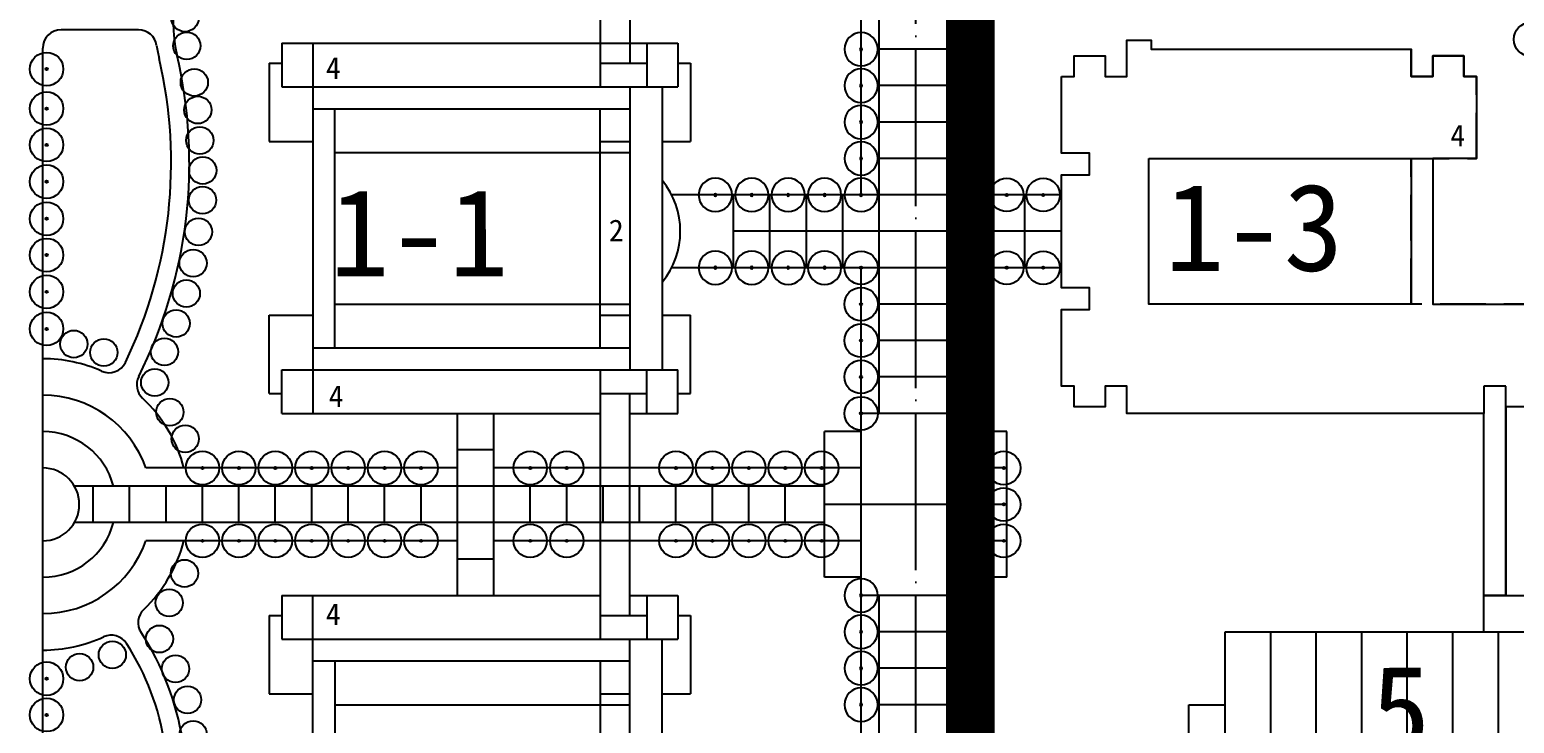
# Model space of a CAD drawing. Extents: x 38883873 to 41204444, y -39183004 to -36939090.
# Drawn here: x 39435874 to 39680428, y -38087413 to -37973120 of the extents above; entities that cross this region are included whole.
import ezdxf

# ---------------------------------------------------------------- set-up
doc = ezdxf.new("R2010")
doc.units = 0
doc.header["$LTSCALE"] = 1000
doc.header["$MEASUREMENT"] = 0
doc.linetypes.add('CENT', pattern=[15, 13, -1, 0, -1])
doc.linetypes.add('DASH', pattern=[0.35, 0.25, -0.1])
doc.layers.get('0').update_dxf_attribs({"linetype": 'CONTINUOUS'})
for name, color, linetype in [('1-CEG', 220, 'CONTINUOUS'), ('A-FACE', 4, 'CONTINUOUS'), ('PUB_TEXT', 4, 'CONTINUOUS'), ('TREE1', 62, 'CONTINUOUS'), ('人行道', 251, 'CONTINUOUS'), ('立面1', 131, 'CONTINUOUS'), ('等高线', 250, 'DASH'), ('范围', 7, 'CONTINUOUS'), ('道路中心线', 5, 'CENT')]:
    doc.layers.add(name, color=color, linetype=linetype)
doc.styles.add('-黑体', font='SIMHEI.TTF')

# ---------------------------------------------------------------- blocks, each defined once
blk = doc.blocks.new('syeh')
at = {"layer": '立面1', "linetype": 'Continuous'}
for p, q in [((722393, 881461), (718793, 881461)), ((718793, 881461), (718793, 876961)), ((722393, 878061), (722393, 881461)), ((722393, 846961), (722393, 878061)), ((718793, 840961), (718793, 876961)), ((718793, 846961), (743606, 846961)), ((676174, 840961), (736174, 840961)), ((676174, 798961), (676174, 840961)), ((683674, 786753), (683674, 840961)), ((691174, 798961), (691174, 840961)), ((698674, 798961), (698674, 840961)), ((706174, 798961), (706174, 840961)), ((713674, 786753), (713674, 840961)), ((721174, 798961), (721174, 840961)), ((728674, 798961), (728674, 840961)), ((736174, 798961), (736174, 840961)), ((670174, 828961), (676174, 828961)), ((670174, 792753), (670174, 828961)), ((764780, 810384), (747061, 792753)), ((676174, 798961), (736174, 798961)), ((683674, 792753), (670174, 792753)), ((747061, 792753), (713674, 792753)), ((713674, 786753), (683674, 786753))]:
    blk.add_line(p, q, dxfattribs=at)
blk.add_arc((1139316, 1051616), 445500, 207.34732, 212.7848, dxfattribs=at)
blk = doc.blocks.new('lsk')
at = {"layer": '立面1', "linetype": 'DASH', "ltscale": 30}
for p, q in [((659993, 932461), (659993, 938461)), ((659993, 938461), (663993, 938461)), ((663993, 938461), (663993, 936961)), ((663993, 936961), (706793, 936961)), ((706793, 932461), (706793, 936961)), ((651293, 932461), (651293, 935861)), ((651293, 935861), (656393, 935861)), ((656393, 935861), (656393, 932461)), ((715493, 935861), (710393, 935861)), ((710393, 935861), (710393, 932461)), ((715493, 932461), (715493, 935861)), ((649193, 919861), (649193, 932461)), ((649193, 932461), (651293, 932461)), ((656393, 932461), (659993, 932461)), ((710393, 932461), (706793, 932461)), ((717593, 932461), (715493, 932461)), ((717593, 918961), (717593, 932461)), ((653843, 919861), (649193, 919861)), ((653843, 916261), (653843, 919861)), ((663593, 894961), (663593, 918961)), ((663593, 918961), (717593, 918961)), ((706793, 894961), (706793, 918961)), ((710393, 918961), (710393, 894961)), ((649193, 897661), (649193, 916261)), ((649193, 916261), (653843, 916261)), ((653843, 897661), (649193, 897661)), ((653843, 894061), (653843, 897661)), ((649193, 881461), (649193, 894061)), ((649193, 894061), (653843, 894061)), ((729593, 894961), (663593, 894961)), ((729593, 894961), (729593, 881461)), ((651293, 881461), (649193, 881461)), ((651293, 878061), (651293, 881461)), ((659993, 881461), (656393, 881461)), ((656393, 881461), (656393, 878061)), ((659993, 876961), (659993, 881461)), ((729593, 881461), (727493, 881461)), ((727493, 881461), (727493, 878061)), ((656393, 878061), (651293, 878061)), ((727493, 878061), (722393, 878061)), ((718793, 876961), (659993, 876961))]:
    blk.add_line(p, q, dxfattribs=at)
blk = doc.blocks.new('sdji')
at = {"linetype": 'Continuous', "ltscale": 10}
for radius in [2750, 184]:
    blk.add_circle((512091, 867961), radius, dxfattribs=at)
blk = doc.blocks.new('sij')
at = {"layer": 'TREE1', "linetype": 'Continuous', "ltscale": 10}
blk.add_circle((327690, 1006813), 2250, dxfattribs=at)

msp = doc.modelspace()

# ---------------------------------------------------------------- linework, layer by layer
at = {"layer": 'A-FACE'}
msp.add_arc((40095923, -37861705), 424500, 181.97209, 225, dxfattribs=at)
at = {"layer": '人行道'}
for p, q in [((39575820, -38036341), (39575820, -37947341)), ((39587820, -38036341), (39587820, -37947341)), ((39572820, -38000341), (39572820, -37958341)), ((39590820, -38000341), (39590820, -37958341)), ((39438047, -38118896), (39438047, -37976148)), ((39587820, -37976341), (39575820, -37976341)), ((39587820, -37982341), (39575820, -37982341)), ((39587820, -37988341), (39575820, -37988341)), ((39587820, -37994341), (39575820, -37994341)), ((39605820, -38000341), (39541622, -38000341)), ((39551820, -38012341), (39551820, -38000341)), ((39557820, -38012341), (39557820, -38000341)), ((39563820, -38012341), (39563820, -38000341)), ((39569820, -38012341), (39569820, -38000341)), ((39593820, -38012341), (39593820, -38000341)), ((39599820, -38012341), (39599820, -38000341)), ((39605820, -38012341), (39605820, -38000341)), ((39605820, -38006341), (39551820, -38006341)), ((39605820, -38012341), (39541622, -38012341)), ((39572820, -38090341), (39572820, -38012341)), ((39590820, -38090341), (39590820, -38012341)), ((39587820, -38018341), (39575820, -38018341)), ((39587820, -38024341), (39575820, -38024341)), ((39438047, -38039341), (39438047, -38027341)), ((39587820, -38030341), (39575820, -38030341)), ((39506334, -38066341), (39506334, -38036341)), ((39512334, -38066341), (39512334, -38036341)), ((39590820, -38036341), (39572820, -38036341)), ((39566820, -38063341), (39566820, -38039341)), ((39572820, -38039341), (39566820, -38039341)), ((39596820, -38039341), (39590820, -38039341)), ((39596820, -38063341), (39596820, -38039341)), ((39512334, -38042341), (39506334, -38042341)), ((39438047, -38057341), (39438047, -38045341)), ((39506334, -38045341), (39455017, -38045341)), ((39566820, -38045341), (39512334, -38045341)), ((39572820, -38045341), (39566820, -38045341)), ((39596820, -38045341), (39590820, -38045341)), ((39566820, -38048341), (39443243, -38048341)), ((39446334, -38054341), (39446334, -38048341)), ((39452334, -38054341), (39452334, -38048341)), ((39458334, -38054341), (39458334, -38048341)), ((39464334, -38054341), (39464334, -38048341)), ((39470334, -38054341), (39470334, -38048341)), ((39476334, -38054341), (39476334, -38048341)), ((39482334, -38054341), (39482334, -38048341)), ((39488334, -38054341), (39488334, -38048341)), ((39494334, -38054341), (39494334, -38048341)), ((39500334, -38054341), (39500334, -38048341)), ((39518334, -38054341), (39518334, -38048341)), ((39524334, -38054341), (39524334, -38048341)), ((39530334, -38054341), (39530334, -38048341)), ((39536334, -38054341), (39536334, -38048341)), ((39542334, -38054341), (39542334, -38048341)), ((39548334, -38054341), (39548334, -38048341)), ((39554334, -38054341), (39554334, -38048341)), ((39560334, -38054341), (39560334, -38048341)), ((39596820, -38051341), (39566820, -38051341)), ((39566820, -38054341), (39443243, -38054341)), ((39506334, -38057341), (39455017, -38057341)), ((39566820, -38057341), (39512334, -38057341)), ((39572820, -38057341), (39566820, -38057341)), ((39596820, -38057341), (39590820, -38057341)), ((39512334, -38060341), (39506334, -38060341)), ((39438047, -38075341), (39438047, -38063341)), ((39572820, -38063341), (39566820, -38063341)), ((39596820, -38063341), (39590820, -38063341)), ((39590820, -38066341), (39572820, -38066341)), ((39575820, -38160320), (39575820, -38066341)), ((39587820, -38141407), (39587820, -38066341)), ((39587820, -38072341), (39575820, -38072341)), ((39587820, -38078341), (39575820, -38078341)), ((39587820, -38084341), (39575820, -38084341))]:
    msp.add_line(p, q, dxfattribs=at)
at = {"layer": '人行道', "linetype": 'Continuous', "ltscale": 10}
msp.add_line((39453813, -37973148), (39441047, -37973148), dxfattribs=at)
at = {"layer": '人行道'}
for centre, radius, start, end in [((40437444, -37706090), 767000, 210.10706, 210.10706), ((39438047, -38051341), 24000, 66.20889, 90), ((39438047, -38051341), 18000, 19.47122, 90), ((39438047, -38051341), 24000, 14.47751, 46.86662), ((39438047, -38051341), 12000, 14.47751, 90), ((39438047, -38051341), 6000, 270, 90), ((39438047, -38051341), 12000, 270, 345.52249), ((39438047, -38051341), 18000, 270, 340.52878), ((39438047, -38051341), 24000, 313.82288, 345.52249), ((39438047, -38051341), 24000, 270, 294.62992)]:
    msp.add_arc(centre, radius, start, end, dxfattribs=at)
at = {"layer": '人行道', "linetype": 'Continuous', "ltscale": 10}
for centre, radius, start, end in [((39482509, -37971962), 23000, 90, 193.16181), ((39453813, -37976148), 3000, 8.30002, 90), ((39482509, -37971962), 26000, 188.30002, 193.16181), ((39383701, -37995068), 75474, 334.17812, 13.16181), ((39383701, -37995068), 78474, 333.3299, 13.16181), ((39456506, -38031637), 3000, 153.3299, 226.86662), ((39456742, -38070821), 3000, 133.82288, 213.07182), ((39449299, -38075885), 3000, 32.80944, 114.62992), ((39416008, -38097347), 42610, 344.96253, 32.80944), ((39416008, -38097347), 45610, 344.8775, 33.07182)]:
    msp.add_arc(centre, radius, start, end, dxfattribs=at)
at = {"layer": '人行道', "linetype": 'Continuous'}
for centre, start, end in [((39441047, -37976148), 90, 180), ((39448938, -38026636), 246.20889, 334.17812)]:
    msp.add_arc(centre, 3000, start, end, dxfattribs=at)
at = {"layer": '立面1', "linetype": 'Continuous', "ltscale": 10}
for p, q in [((39529820, -37886341), (39529820, -37982541)), ((39534720, -37940141), (39534720, -37978641)), ((39537520, -37975341), (39537520, -37982541)), ((39542620, -37975341), (39542620, -37982541)), ((39529820, -37978641), (39537520, -37978641)), ((39542620, -37978641), (39544720, -37978641)), ((39537520, -37982541), (39542620, -37982541)), ((39529820, -38020141), (39534720, -38020141)), ((39540070, -38020141), (39544720, -38020141)), ((39544720, -38033041), (39544720, -38020141)), ((39537520, -38029141), (39542620, -38029141)), ((39537520, -38036341), (39537520, -38029141)), ((39542620, -38036341), (39542620, -38029141)), ((39529820, -38033041), (39537520, -38033041)), ((39542620, -38033041), (39544720, -38033041)), ((39534720, -38036341), (39542620, -38036341))]:
    msp.add_line(p, q, dxfattribs=at)
at = {"layer": '立面1', "color": 1, "linetype": 'Continuous', "ltscale": 10}
for p, q in [((39477420, -37975341), (39542620, -37975341)), ((39477420, -37975341), (39477420, -37982541)), ((39482520, -37975341), (39482520, -38036341)), ((39486120, -37975341), (39529320, -37975341)), ((39475320, -37978641), (39475320, -37991541)), ((39475320, -37978641), (39477420, -37978641)), ((39544720, -37978641), (39544720, -37991541)), ((39477420, -37982541), (39537520, -37982541)), ((39534720, -37982541), (39534720, -38029141)), ((39540070, -37982541), (39540070, -38029141)), ((39482520, -37986141), (39534720, -37986141)), ((39486120, -38025541), (39486120, -37986141)), ((39529820, -38025541), (39529820, -37986141)), ((39475320, -37991541), (39482520, -37991541)), ((39486120, -37993341), (39534720, -37993341)), ((39529820, -37991541), (39534720, -37991541)), ((39540070, -37991541), (39544720, -37991541)), ((39486120, -38018341), (39534720, -38018341)), ((39475320, -38020141), (39482520, -38020141)), ((39475320, -38033041), (39475320, -38020141)), ((39482520, -38025541), (39534720, -38025541)), ((39477420, -38036341), (39477420, -38029141)), ((39477420, -38029141), (39537520, -38029141)), ((39529820, -38029141), (39529820, -38073541)), ((39475320, -38033041), (39477420, -38033041)), ((39534720, -38069641), (39534720, -38033041)), ((39477420, -38036341), (39529820, -38036341)), ((39486120, -38036341), (39529320, -38036341)), ((39477420, -38066341), (39529820, -38066341)), ((39477420, -38066341), (39477420, -38073541)), ((39482520, -38127341), (39482520, -38066341)), ((39486120, -38066341), (39529320, -38066341)), ((39534720, -38066341), (39542620, -38066341)), ((39537520, -38066341), (39537520, -38073541)), ((39542620, -38066341), (39542620, -38073541)), ((39475320, -38069641), (39475320, -38082541)), ((39475320, -38069641), (39477420, -38069641)), ((39529820, -38069641), (39537520, -38069641)), ((39542620, -38069641), (39544720, -38069641)), ((39544720, -38069641), (39544720, -38082541)), ((39477420, -38073541), (39537520, -38073541)), ((39534720, -38120141), (39534720, -38073541)), ((39537520, -38073541), (39542620, -38073541)), ((39540070, -38120141), (39540070, -38073541)), ((39482520, -38077141), (39534720, -38077141)), ((39486120, -38077141), (39486120, -38116541)), ((39529820, -38077141), (39529820, -38116541)), ((39475320, -38082541), (39482520, -38082541)), ((39486120, -38084341), (39534720, -38084341)), ((39529820, -38082541), (39534720, -38082541)), ((39540070, -38082541), (39544720, -38082541))]:
    msp.add_line(p, q, dxfattribs=at)
msp.add_ellipse((39529710, -38006341), major_axis=(12042, 5734), ratio=1, start_param=-1.1257032, end_param=0.2368895, dxfattribs=at)
at = {"layer": '等高线', "linetype": 'Continuous', "ltscale": 10}
for points in [[(39605820, -37980841), (39607920, -37980841), (39607920, -37977441), (39613020, -37977441), (39613020, -37980841), (39616620, -37980841), (39616620, -37974841), (39620620, -37974841), (39620620, -37976341), (39663420, -37976341), (39663420, -37980841), (39667020, -37980841), (39667020, -37977441), (39672120, -37977441), (39672120, -37980841), (39674220, -37980841), (39674220, -37994341), (39667020, -37994341), (39667020, -38018341), (39686220, -38018341)], [(39684120, -38035241), (39679020, -38035241), (39679020, -38066341), (39675420, -38066341), (39675420, -38036341), (39616620, -38036341), (39616620, -38031841), (39613020, -38031841), (39613020, -38035241), (39607920, -38035241), (39607920, -38031841), (39605820, -38031841), (39605820, -38019241), (39610470, -38019241), (39610470, -38015641), (39605820, -38015641), (39605820, -37997041), (39610470, -37997041), (39610470, -37993441), (39605820, -37993441), (39605820, -37980841)], [(39620220, -37994341), (39663420, -37994341), (39663420, -38018341), (39620220, -38018341), (39620220, -37994341)]]:
    msp.add_lwpolyline(points, dxfattribs=at)
at = {"layer": '范围', "color": 1, "linetype": 'DASH', "ltscale": 50, "const_width": 8000}
msp.add_lwpolyline([(39222264, -37800102), (39294204, -37831641), (39414047, -37831641), (39414047, -37911020), (39414047, -37958979), (39590820, -37958979), (39590820, -38141407), (39632801, -38141407, -0.6227318), (39705645, -38289600), (39790842, -38375220), (39850386, -38315971), (39914079, -38379981), (39854535, -38439230), (39886063, -38470915), (39962096, -38547326), (39748451, -38760972), (39625395, -38659790), (39156180, -38203680), (39216767, -38101984, 0.195535), (39219411, -38084620), (39219106, -38069414), (39198294, -37865085, -0.1294591), (39200633, -37850208), (39203656, -37841696)], format="xyb", close=True, dxfattribs=at)
at = {"layer": '道路中心线', "ltscale": 2}
msp.add_line((39581820, -38182173), (39581820, -37866020), dxfattribs=at)
msp.add_arc((40095944, -37861686), 420000, 180, 225, dxfattribs=at)

# ---------------------------------------------------------------- block references
at = {"layer": 'A-FACE', "linetype": 'Continuous'}
msp.add_blockref('lsk', (38956627, -38913302), dxfattribs=at)
at = {"layer": 'TREE1', "linetype": 'Continuous'}
for name, p in [('sij', (39133766, -38978020)), ('sij', (39134052, -38982586)), ('sij', (39135303, -38988618)), ('sij', (39135891, -38993161)), ('sij', (39136221, -38998179)), ('sij', (39136680, -39003119)), ('sij', (39136636, -39008028)), ('sij', (39135973, -39013250)), ('sij', (39135090, -39018400)), ('sdji', (39060729, -38880302)), ('sij', (39133986, -39023402)), ('sdji', (39060729, -38886302)), ('sij', (39132293, -39028330)), ('sij', (39115446, -39031729)), ('sdji', (39060729, -38892302)), ('sij', (39120397, -39033128)), ('sij', (39130374, -39033006)), ('sdji', (39060729, -38898302)), ('sij', (39128776, -39038056)), ('sij', (39131259, -39042950)), ('sdji', (39060729, -38904302)), ('sij', (39133811, -39047363)), ('sdji', (38952243, -38913302)), ('sdji', (38958243, -38913302)), ('sdji', (38964243, -38913302)), ('sdji', (38970243, -38913302)), ('sdji', (38976243, -38913302)), ('sdji', (38982243, -38913302)), ('sdji', (38988243, -38913302)), ('sdji', (39006243, -38913302)), ('sdji', (39012243, -38913302)), ('sdji', (39030243, -38913302)), ('sdji', (39036243, -38913302)), ('sdji', (39042243, -38913302)), ('sdji', (39048243, -38913302)), ('sdji', (39054243, -38913302)), ('sdji', (39084243, -38913302)), ('sdji', (39084243, -38919302)), ('sdji', (38952243, -38925302)), ('sdji', (38958243, -38925302)), ('sdji', (38964243, -38925302)), ('sdji', (38970243, -38925302)), ('sdji', (38976243, -38925302)), ('sdji', (38982243, -38925302)), ('sdji', (38988243, -38925302)), ('sdji', (39006243, -38925302)), ('sdji', (39012243, -38925302)), ('sdji', (39030243, -38925302)), ('sdji', (39036243, -38925302)), ('sdji', (39042243, -38925302)), ('sdji', (39048243, -38925302)), ('sdji', (39054243, -38925302)), ('sdji', (39084243, -38925302)), ('sij', (39133697, -39069516)), ('sij', (39131175, -39074370)), ('sij', (39129550, -39080331)), ('sij', (39121796, -39082931)), ('sij', (39116414, -39084975)), ('sij', (39132192, -39085247)), ('sij', (39134196, -39090345)), ('sij', (39135107, -39096081))]:
    msp.add_blockref(name, p, dxfattribs=at)
for p, rotation in [((40548501, -38491099), 89.71588559147328), ((40102911, -37108381), 180), ((40304076, -38495999), 89.71588559147328), ((40102911, -37114381), 180), ((40304076, -38502510), 89.71588559147328), ((40102911, -37120381), 180), ((40304076, -38508490), 89.71588559147328), ((40102911, -37126381), 180), ((40304076, -38514549), 89.71588559147328), ((40102911, -37132381), 180), ((40108911, -37132381), 180), ((40114911, -37132381), 180), ((40304076, -38520661), 89.71588559147328), ((40304076, -38526641), 89.71588559147328), ((40108911, -37144381), 180), ((40114911, -37144381), 180), ((40304076, -38532700), 89.71588559147328), ((40304076, -38538812), 89.71588559147328), ((40102911, -37198381), 180), ((40102911, -37204381), 180), ((40102911, -37210381), 180), ((40304076, -38596447), 89.71588559147328), ((40102911, -37216381), 180), ((40304076, -38602427), 89.71588559147328)]:
    msp.add_blockref('sdji', p, dxfattribs=dict(at, rotation=rotation))
at = {"layer": 'TREE1', "linetype": 'Continuous', "xscale": -1, "rotation": 180}
for p in [(39060729, -37108381), (39060729, -37114381), (39060729, -37120381), (39060729, -37126381), (39036729, -37132381), (39042729, -37132381), (39048729, -37132381), (39054729, -37132381), (39060729, -37132381), (39036729, -37144381), (39042729, -37144381), (39048729, -37144381), (39054729, -37144381), (39060729, -37198381), (39060729, -37204381), (39060729, -37210381), (39060729, -37216381)]:
    msp.add_blockref('sdji', p, dxfattribs=at)
at = {"layer": 'TREE1', "linetype": 'Continuous', "xscale": -1}
for p in [(40102911, -38880302), (40102911, -38886302), (40102911, -38892302), (40102911, -38898302), (40102911, -38904302)]:
    msp.add_blockref('sdji', p, dxfattribs=at)
at = {"layer": '立面1', "linetype": 'Continuous', "lineweight": -3, "ltscale": 10}
msp.add_blockref('syeh', (38956627, -38913302), dxfattribs=at)

# ---------------------------------------------------------------- texts
at = {"layer": '1-CEG', "style": '-黑体'}
for s, p in [('4', (39484663, -37981226)), ('4', (39669888, -37992356)), ('2', (39531276, -38007996)), ('4', (39485119, -38035316)), ('4', (39484663, -38071226))]:
    msp.add_text(s, height=3600, dxfattribs=at).set_placement(p)
at = {"layer": 'PUB_TEXT', "color": 2, "style": '-黑体'}
for s, p in [('1-3', (39622863, -38012887)), ('5', (39656810, -38092262))]:
    msp.add_text(s, height=14400, rotation=0.0523, dxfattribs=at).set_placement(p)
at = {"layer": 'PUB_TEXT', "color": 1, "style": '-黑体'}
msp.add_text('1-1', height=14400, rotation=0.0523, dxfattribs=at).set_placement((39485334, -38013776))

doc.saveas('drawing.dxf')
